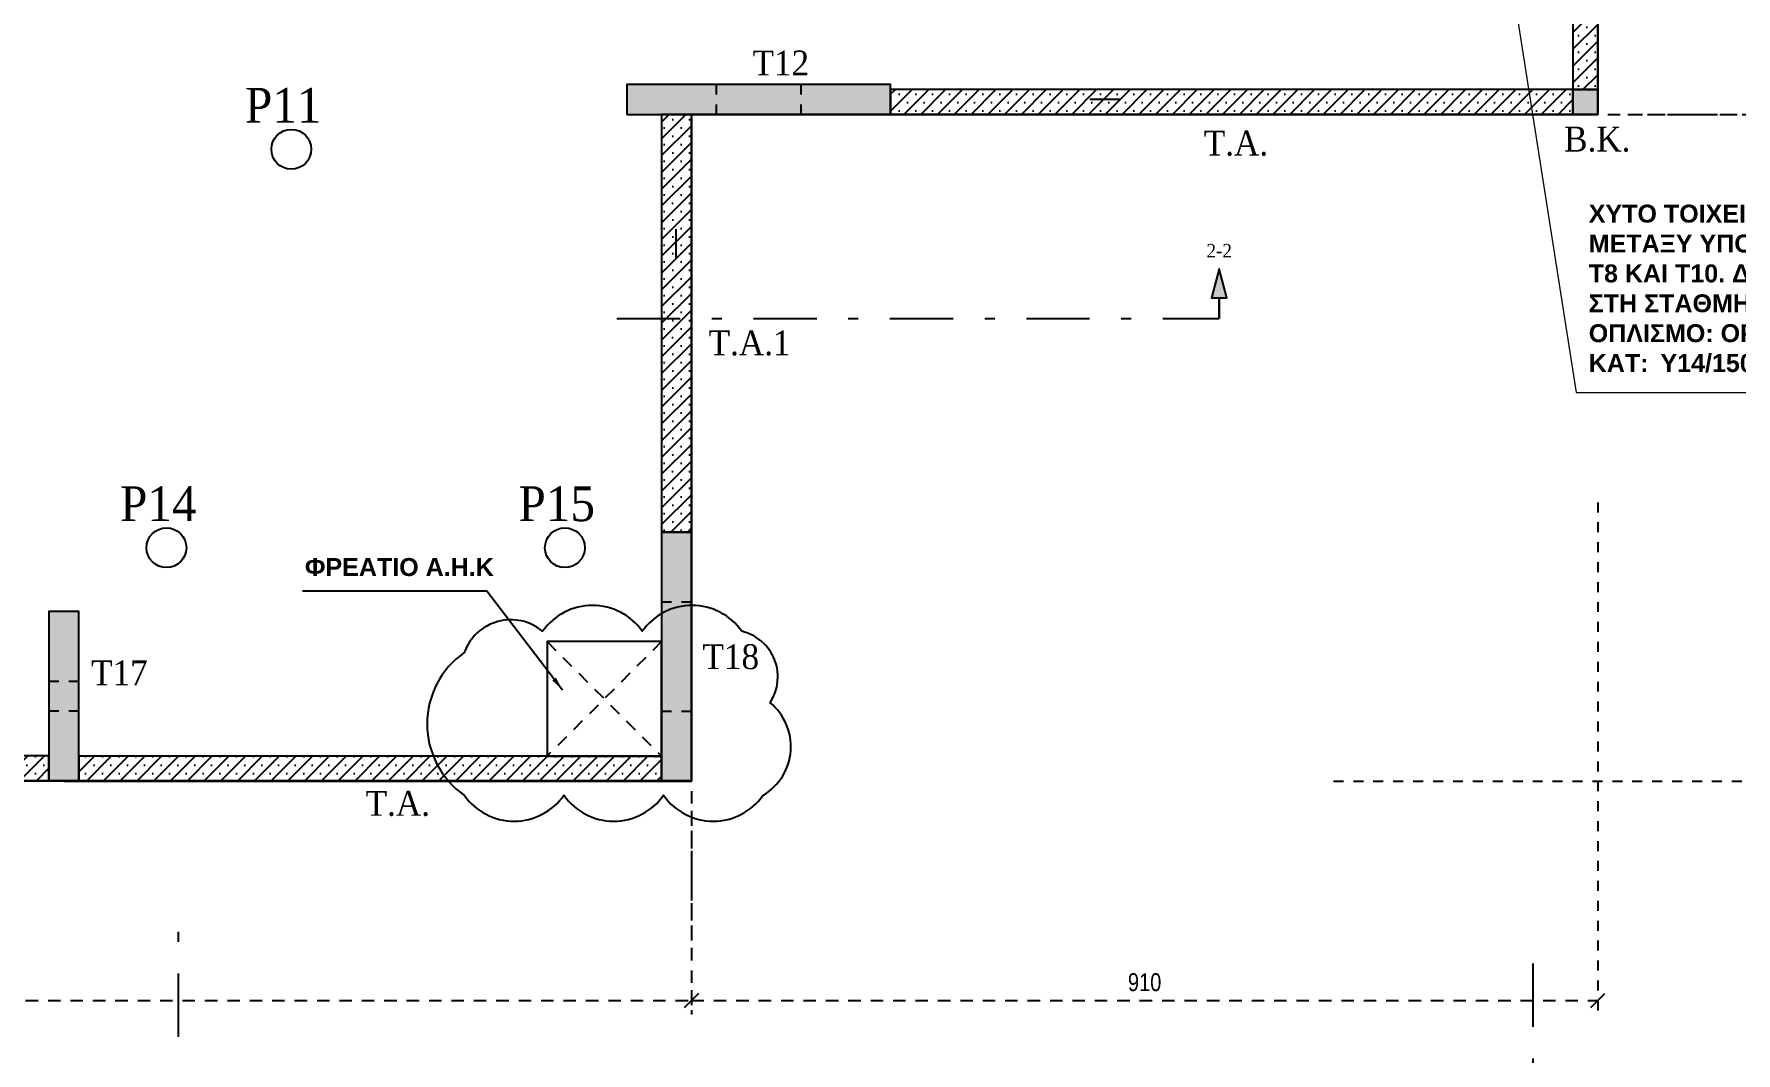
# Model space of a CAD drawing. Header units: millimetres. Extents: x -2171 to 1563, y -1758 to -1505.
# Drawn here: x -1710.61 to -1693.52, y -1616.56 to -1606.33 of the extents above; entities that cross this region are included whole.
import ezdxf
from ezdxf.enums import TextEntityAlignment as Align

# ---------------------------------------------------------------- set-up
doc = ezdxf.new("R2010")
doc.units = ezdxf.units.MM
doc.header["$PDMODE"] = 32
for name, pattern in [('DASHDOT', [25.4, 12.7, -6.35, 0, -6.35]), ('DASHED2', [0.375, 0.25, -0.125]), ('DOT', [0.025, 0, -0.025]), ('HIDDEN', [0.375, 0.25, -0.125]), ('HIDDEN2', [0.1875, 0.125, -0.0625])]:
    doc.linetypes.add(name, pattern=pattern)
doc.layers.get('Defpoints').update_dxf_attribs({"color": 6})
for name, color, linetype in [('-S_TEXT', 3, 'Continuous'), ('athinas comments', 10, 'Continuous'), ('Col_Det_Fill', 7, 'Continuous'), ('COLUMNS', 3, 'Continuous'), ('Fill_Col', 7, 'Continuous'), ('Geo_Beam', 7, 'Continuous'), ('Geo_Col', 7, 'Continuous'), ('Geo_Col_-1', 7, 'Continuous'), ('Geo_Lines', 7, 'Continuous'), ('Sect_Line_Symbol', 7, 'Continuous'), ('Text_Col_-1', 7, 'Continuous')]:
    doc.layers.add(name, color=color, linetype=linetype)
doc.layers.add('A-ANNO-DIMS', color=1, linetype='Continuous', lineweight=9)
doc.styles.add('1-100', font='arial.ttf', dxfattribs={"width": 0.8})
doc.styles.add('ag', font='arial.ttf', dxfattribs={"height": 0.25})
doc.styles.add('S1TmsNwRmn11_b_934_161', font='times.ttf', dxfattribs={"width": 0.933629, "height": 0.001087})
doc.styles.add('S1TmsNwRmn1359_b_934_161', font='times.ttf', dxfattribs={"width": 0.933629, "height": 0.135937})
doc.styles.get("Standard").update_dxf_attribs({"font": 'tahoma.ttf'})
doc.dimstyles.new('CHRISTOFOROS', dxfattribs={"dimscale": 0.2, "dimtxt": 0.25, "dimasz": 0.6, "dimexe": 0, "dimexo": 0, "dimgap": 0, "dimtad": 0, "dimdec": 0, "dimlfac": 100, "dimzin": 0, "dimdsep": 46, "dimtxsty": 'ag', "dimblk": 'ARCHTICK', "dimcen": 0, "dimclrd": 256, "dimclre": 256, "dimclrt": 1, "dimaunit": 1, "dimadec": 0, "dimazin": 0, "dimtfac": 1, "dimtdec": 0, "dimtofl": 0, "dimtmove": 0, "dimatfit": 3, "dimfxl": 1, "dimtolj": 1, "dimtzin": 0, "dimlwd": -1, "dimlwe": -1, "dimarcsym": 0})
doc.dimstyles.new('Copy of 1-100', dxfattribs={"dimtxt": 0.18, "dimasz": 0.14, "dimexe": 0.14, "dimexo": 0.1, "dimgap": 0.09, "dimtad": 1, "dimdec": 0, "dimlfac": 100, "dimrnd": 5, "dimzin": 5, "dimdsep": 46, "dimtxsty": '1-100', "dimblk": 'OBLIQUE', "dimcen": 0.09, "dimclrd": 1, "dimclre": 1, "dimclrt": 2, "dimadec": 0, "dimazin": 0, "dimtfac": 1, "dimtdec": 0, "dimtix": 1, "dimtmove": 2, "dimatfit": 3, "dimfxl": 5, "dimfxlon": 1, "dimtolj": 1, "dimtzin": 5, "dimarcsym": 0})
pattern_1 = [(45, (-88.00182, 0), (-0.084189901, 0.084189901), []), (45, (-87.91763, 0), (-0.084189901, 0.084189901), [0, -0.1190625])]

# ---------------------------------------------------------------- blocks, each defined once
blk = doc.blocks.new('_Oblique')
at = {"color": 0, "linetype": 'ByBlock', "lineweight": -2}
blk.add_line((-0.5, -0.5), (0.5, 0.5), dxfattribs=at)
blk = doc.blocks.new('*D1581')
at = {"layer": 'A-ANNO-DIMS', "color": 1, "linetype": 'HIDDEN', "lineweight": -2, "ltscale": 0.5, "transparency": 16777216}
blk.add_line((-1723.924, -1601.239), (-1723.924, -1596.099), dxfattribs=at)
at = {"layer": 'A-ANNO-DIMS', "color": 1, "linetype": 'HIDDEN2', "lineweight": -2, "ltscale": 0.5, "transparency": 16777216}
blk.add_line((-1707.813, -1596.886), (-1707.813, -1596.099), dxfattribs=at)
at = {"layer": 'A-ANNO-DIMS', "color": 1, "linetype": 'DASHED2', "lineweight": -2, "ltscale": 0.5, "transparency": 16777216}
blk.add_line((-1723.924, -1596.239), (-1707.813, -1596.239), dxfattribs=at)
at = {"layer": 'Defpoints', "color": 0, "ltscale": 0.5, "transparency": 16777216}
for p in [(-1707.813, -1596.239), (-1707.813, -1596.986), (-1723.924, -1607.336)]:
    blk.add_point(p, dxfattribs=at)
at = {"layer": 'A-ANNO-DIMS', "color": 1, "lineweight": -2, "ltscale": 0.5, "transparency": 16777216, "xscale": 0.14, "yscale": 0.14, "zscale": 0.14, "rotation": 180}
blk.add_blockref('_Oblique', (-1723.924, -1596.239), dxfattribs=at)
at = {"layer": 'A-ANNO-DIMS', "color": 1, "lineweight": -2, "ltscale": 0.5, "transparency": 16777216, "xscale": 0.14, "yscale": 0.14, "zscale": 0.14}
blk.add_blockref('_Oblique', (-1707.813, -1596.239), dxfattribs=at)
at = {"layer": 'A-ANNO-DIMS', "color": 2, "ltscale": 0.5, "transparency": 16777216, "insert": (-1715.868, -1596.058), "char_height": 0.18, "attachment_point": 5, "style": '1-100'}
blk.add_mtext('\\A1;1610', dxfattribs=at)
blk = doc.blocks.new('*D1587')
at = {"layer": 'A-ANNO-DIMS', "color": 1, "linetype": 'HIDDEN', "lineweight": -2, "ltscale": 0.5, "transparency": 16777216}
blk.add_line((-1719.691, -1613.926), (-1719.691, -1616.171), dxfattribs=at)
at = {"layer": 'A-ANNO-DIMS', "color": 1, "linetype": 'HIDDEN2', "lineweight": -2, "ltscale": 0.5, "transparency": 16777216}
blk.add_line((-1704.007, -1613.929), (-1704.007, -1616.171), dxfattribs=at)
at = {"layer": 'A-ANNO-DIMS', "color": 1, "linetype": 'DASHED2', "lineweight": -2, "ltscale": 0.5, "transparency": 16777216}
blk.add_line((-1719.691, -1616.031), (-1704.007, -1616.031), dxfattribs=at)
at = {"layer": 'Defpoints', "color": 0, "ltscale": 0.5, "transparency": 16777216}
for p in [(-1719.691, -1613.826), (-1704.007, -1613.829), (-1704.007, -1616.031)]:
    blk.add_point(p, dxfattribs=at)
at = {"layer": 'A-ANNO-DIMS', "color": 1, "lineweight": -2, "ltscale": 0.5, "transparency": 16777216, "xscale": 0.14, "yscale": 0.14, "zscale": 0.14, "rotation": 180}
blk.add_blockref('_Oblique', (-1719.691, -1616.031), dxfattribs=at)
at = {"layer": 'A-ANNO-DIMS', "color": 1, "lineweight": -2, "ltscale": 0.5, "transparency": 16777216, "xscale": 0.14, "yscale": 0.14, "zscale": 0.14}
blk.add_blockref('_Oblique', (-1704.007, -1616.031), dxfattribs=at)
at = {"layer": 'A-ANNO-DIMS', "color": 2, "ltscale": 0.5, "transparency": 16777216, "insert": (-1711.849, -1615.849), "char_height": 0.18, "attachment_point": 5, "style": '1-100'}
blk.add_mtext('\\A1;1570', dxfattribs=at)
blk = doc.blocks.new('*D1588')
at = {"layer": 'A-ANNO-DIMS', "color": 1, "linetype": 'HIDDEN2', "lineweight": -2, "ltscale": 0.5, "transparency": 16777216}
blk.add_line((-1694.907, -1611.031), (-1694.907, -1616.171), dxfattribs=at)
at = {"layer": 'A-ANNO-DIMS', "color": 1, "linetype": 'HIDDEN', "lineweight": -2, "ltscale": 0.5, "transparency": 16777216}
blk.add_line((-1704.007, -1613.929), (-1704.007, -1616.171), dxfattribs=at)
at = {"layer": 'A-ANNO-DIMS', "color": 1, "linetype": 'DASHED2', "lineweight": -2, "ltscale": 0.5, "transparency": 16777216}
blk.add_line((-1704.007, -1616.031), (-1694.907, -1616.031), dxfattribs=at)
at = {"layer": 'Defpoints', "color": 0, "ltscale": 0.5, "transparency": 16777216}
for p in [(-1694.907, -1607.136), (-1704.007, -1613.829), (-1694.907, -1616.031)]:
    blk.add_point(p, dxfattribs=at)
at = {"layer": 'A-ANNO-DIMS', "color": 1, "lineweight": -2, "ltscale": 0.5, "transparency": 16777216, "xscale": 0.14, "yscale": 0.14, "zscale": 0.14, "rotation": 180}
blk.add_blockref('_Oblique', (-1704.007, -1616.031), dxfattribs=at)
at = {"layer": 'A-ANNO-DIMS', "color": 1, "lineweight": -2, "ltscale": 0.5, "transparency": 16777216, "xscale": 0.14, "yscale": 0.14, "zscale": 0.14}
blk.add_blockref('_Oblique', (-1694.907, -1616.031), dxfattribs=at)
at = {"layer": 'A-ANNO-DIMS', "color": 2, "ltscale": 0.5, "transparency": 16777216, "insert": (-1699.457, -1615.849), "char_height": 0.18, "attachment_point": 5, "style": '1-100'}
blk.add_mtext('\\A1;910', dxfattribs=at)
blk = doc.blocks.new('*D1572')
at = {"layer": 'A-ANNO-DIMS', "color": 1, "linetype": 'HIDDEN', "lineweight": -2, "ltscale": 0.5, "transparency": 16777216}
blk.add_line((-1694.807, -1602.036), (-1692.421, -1602.036), dxfattribs=at)
at = {"layer": 'A-ANNO-DIMS', "color": 1, "linetype": 'DASHED2', "lineweight": -2, "ltscale": 0.5, "transparency": 16777216}
blk.add_line((-1692.561, -1602.036), (-1692.561, -1607.136), dxfattribs=at)
at = {"layer": 'A-ANNO-DIMS', "color": 1, "linetype": 'HIDDEN2', "lineweight": -2, "ltscale": 0.5, "transparency": 16777216}
blk.add_line((-1694.807, -1607.136), (-1692.421, -1607.136), dxfattribs=at)
at = {"layer": 'Defpoints', "color": 0, "ltscale": 0.5, "transparency": 16777216}
for p in [(-1694.907, -1602.036), (-1694.907, -1607.136), (-1692.561, -1607.136)]:
    blk.add_point(p, dxfattribs=at)
at = {"layer": 'A-ANNO-DIMS', "color": 1, "lineweight": -2, "ltscale": 0.5, "transparency": 16777216, "xscale": 0.14, "yscale": 0.14, "zscale": 0.14}
for p, rotation in [((-1692.561, -1602.036), 90), ((-1692.561, -1607.136), 270)]:
    blk.add_blockref('_Oblique', p, dxfattribs=dict(at, rotation=rotation))
at = {"layer": 'A-ANNO-DIMS', "color": 2, "ltscale": 0.5, "transparency": 16777216, "insert": (-1692.743, -1604.586), "char_height": 0.18, "attachment_point": 5, "rotation": 90, "style": '1-100'}
blk.add_mtext('\\A1;510', dxfattribs=at)
blk = doc.blocks.new('*D1573')
at = {"layer": 'A-ANNO-DIMS', "color": 1, "linetype": 'HIDDEN', "lineweight": -2, "ltscale": 0.5, "transparency": 16777216}
blk.add_line((-1694.807, -1607.136), (-1692.421, -1607.136), dxfattribs=at)
at = {"layer": 'A-ANNO-DIMS', "color": 1, "linetype": 'DASHED2', "lineweight": -2, "ltscale": 0.5, "transparency": 16777216}
blk.add_line((-1692.561, -1607.136), (-1692.561, -1613.829), dxfattribs=at)
at = {"layer": 'A-ANNO-DIMS', "color": 1, "linetype": 'HIDDEN2', "lineweight": -2, "ltscale": 0.5, "transparency": 16777216}
blk.add_line((-1697.561, -1613.829), (-1692.421, -1613.829), dxfattribs=at)
at = {"layer": 'Defpoints', "color": 0, "ltscale": 0.5, "transparency": 16777216}
for p in [(-1694.907, -1607.136), (-1704.007, -1613.829), (-1692.561, -1613.829)]:
    blk.add_point(p, dxfattribs=at)
at = {"layer": 'A-ANNO-DIMS', "color": 1, "lineweight": -2, "ltscale": 0.5, "transparency": 16777216, "xscale": 0.14, "yscale": 0.14, "zscale": 0.14}
for p, rotation in [((-1692.561, -1607.136), 90), ((-1692.561, -1613.829), 270)]:
    blk.add_blockref('_Oblique', p, dxfattribs=dict(at, rotation=rotation))
at = {"layer": 'A-ANNO-DIMS', "color": 2, "ltscale": 0.5, "transparency": 16777216, "insert": (-1692.743, -1610.482), "char_height": 0.18, "attachment_point": 5, "rotation": 90, "style": '1-100'}
blk.add_mtext('\\A1;670', dxfattribs=at)
blk = doc.blocks.new('_ArchTick')
at = {"color": 0, "linetype": 'ByBlock', "const_width": 0.15}
blk.add_lwpolyline([(-0.5, -0.5), (0.5, 0.5)], dxfattribs=at)
blk = doc.blocks.new('zw$9B12')
at = {"layer": 'COLUMNS'}
for centre in [(-2.767, -2.4), (-4.02, -6.4), (-0.02, -6.4)]:
    blk.add_circle(centre, 0.2, dxfattribs=at)
at = {"layer": 'Text_Col_-1', "color": 200, "style": 'S1TmsNwRmn11_b_934_161', "width": 0.933629}
for s, p in [('P11', (-3.232, -2.133)), ('P14', (-4.486, -6.133)), ('P15', (-0.486, -6.133))]:
    blk.add_text(s, height=0.35, dxfattribs=at).set_placement(p)

msp = doc.modelspace()

# ---------------------------------------------------------------- hatches: boundary and pattern name
at = {"layer": 'Fill_Col'}
for points in [[(-1704.6569, -1607.1359), (-1702.0069, -1607.1359), (-1702.0069, -1606.8359), (-1704.6569, -1606.8359)], [(-1694.907, -1607.1359), (-1694.907, -1606.8859), (-1695.157, -1606.8859), (-1695.157, -1607.1359)], [(-1704.0068, -1613.8288), (-1704.0068, -1611.3288), (-1704.3068, -1611.3288), (-1704.3068, -1613.8288)], [(-1710.1569, -1613.826), (-1710.1569, -1612.126), (-1710.4569, -1612.126), (-1710.4569, -1613.826)]]:
    msp.add_hatch(color=253, dxfattribs=at).paths.add_polyline_path(points)
at = {"layer": 'Geo_Col_-1', "ltscale": 0.5, "transparency": 33554572}
h = msp.add_hatch(dxfattribs=at)
h.set_pattern_fill('SACNCR', scale=0.05)
h.set_pattern_definition(pattern_1)
h.paths.add_polyline_path([(-1694.907, -1606.8859), (-1694.907, -1605.3359), (-1695.157, -1605.3359), (-1695.157, -1606.8859)])
h = msp.add_hatch(dxfattribs=at)
h.set_pattern_fill('SACNCR', scale=0.05)
h.set_pattern_definition(pattern_1)
h.paths.add_polyline_path([(-1695.157, -1606.8859), (-1702.0069, -1606.8859), (-1702.0069, -1607.1359), (-1695.157, -1607.1359)])
h = msp.add_hatch(dxfattribs=at)
h.set_pattern_fill('SACNCR', scale=0.05)
h.set_pattern_definition(pattern_1)
h.paths.add_polyline_path([(-1704.0068, -1611.3288), (-1704.0068, -1607.1359), (-1704.3068, -1607.1359), (-1704.3068, -1611.3288)])
h = msp.add_hatch(dxfattribs=at)
h.set_pattern_fill('SACNCR', scale=0.05)
h.set_pattern_definition(pattern_1)
h.paths.add_polyline_path([(-1714.5569, -1613.8154), (-1714.5569, -1613.826), (-1710.4569, -1613.826), (-1710.4569, -1613.576), (-1714.4069, -1613.576), (-1714.4069, -1613.8154)])
h = msp.add_hatch(dxfattribs=at)
h.set_pattern_fill('SACNCR', scale=0.05)
h.set_pattern_definition(pattern_1)
h.paths.add_polyline_path([(-1710.3069, -1613.826), (-1710.3069, -1613.8288), (-1704.3068, -1613.8288), (-1704.3068, -1613.5788), (-1710.1569, -1613.5788), (-1710.1569, -1613.826)])
at = {"layer": 'Sect_Line_Symbol'}
msp.add_hatch(color=2, dxfattribs=at).paths.add_polyline_path([(-1698.7081, -1609.1859), (-1698.7081, -1608.9757), (-1698.6304, -1608.9757), (-1698.7081, -1608.6859), (-1698.7857, -1608.9757), (-1698.7081, -1608.9757)])

# ---------------------------------------------------------------- linework, layer by layer
at = {"color": 2, "linetype": 'HIDDEN', "ltscale": 0.5}
for p, q in [((-1705.4568, -1612.4288), (-1704.3068, -1613.5788)), ((-1704.3068, -1612.4288), (-1705.4568, -1613.5788))]:
    msp.add_line(p, q, dxfattribs=at)
at = {"layer": 'athinas comments'}
msp.add_lwpolyline([(-1706.2874, -1613.9711, 0.5205671), (-1705.2874, -1613.9711, 0.5205671), (-1704.2874, -1613.9711, 0.5205671), (-1703.2874, -1613.9711, 0.5205671), (-1703.2169, -1613.0416, 0.5205671), (-1703.5005, -1612.3251, 0.5205671), (-1704.5005, -1612.3251, 0.5205671), (-1705.5005, -1612.3251, 0.5205671), (-1706.2874, -1612.5382, 0.5205671)], format="xyb", close=True, dxfattribs=at)
at = {"layer": 'Col_Det_Fill', "color": 252, "ltscale": 0.5}
msp.add_lwpolyline([(-1723.9238, -1596.9854), (-1707.8128, -1596.9859), (-1707.8132, -1605.0858), (-1705.2572, -1605.0859), (-1705.2572, -1602.0359), (-1694.9072, -1602.0359), (-1694.9072, -1607.1359), (-1704.0069, -1607.1361), (-1704.0068, -1613.8288), (-1719.6909, -1613.8258), (-1719.691, -1610.6858), (-1725.604, -1610.6855), (-1725.6039, -1607.3359), (-1723.9238, -1607.3357)], close=True, dxfattribs=at)
at = {"layer": 'Geo_Beam', "color": 214}
for points in [[(-1699.7068, -1606.9859), (-1700.0068, -1606.9859)], [(-1704.1646, -1608.286), (-1704.1646, -1608.586)]]:
    msp.add_lwpolyline(points, dxfattribs=at)
at = {"layer": 'Geo_Col', "color": 94}
for points in [[(-1694.907, -1606.8859), (-1694.907, -1605.3359), (-1695.157, -1605.3359), (-1695.157, -1606.8859)], [(-1704.6569, -1607.1359), (-1702.0069, -1607.1359), (-1702.0069, -1606.8359), (-1704.6569, -1606.8359)], [(-1695.157, -1606.8859), (-1702.0069, -1606.8859), (-1702.0069, -1607.1359), (-1695.157, -1607.1359)], [(-1694.907, -1607.1359), (-1694.907, -1606.8859), (-1695.157, -1606.8859), (-1695.157, -1607.1359)], [(-1704.0068, -1611.3288), (-1704.0068, -1607.1359), (-1704.3068, -1607.1359), (-1704.3068, -1611.3288)], [(-1704.0068, -1613.8288), (-1704.0068, -1611.3288), (-1704.3068, -1611.3288), (-1704.3068, -1613.8288)], [(-1710.1569, -1613.826), (-1710.1569, -1612.126), (-1710.4569, -1612.126), (-1710.4569, -1613.826)], [(-1714.5569, -1613.8154), (-1714.5569, -1613.826), (-1710.4569, -1613.826), (-1710.4569, -1613.576), (-1714.4069, -1613.576), (-1714.4069, -1613.8154)], [(-1710.3069, -1613.826), (-1710.3069, -1613.8288), (-1704.3068, -1613.8288), (-1704.3068, -1613.5788), (-1710.1569, -1613.5788), (-1710.1569, -1613.826)]]:
    msp.add_lwpolyline(points, close=True, dxfattribs=at)
at = {"layer": 'Geo_Col', "color": 94, "linetype": 'DOT'}
for points in [[(-1704.6569, -1607.1359), (-1703.7569, -1607.1359), (-1703.7569, -1606.8359), (-1704.6569, -1606.8359)], [(-1702.0069, -1606.8359), (-1702.9069, -1606.8359), (-1702.9069, -1607.1359), (-1702.0069, -1607.1359)], [(-1704.3068, -1611.3288), (-1704.3068, -1612.0288), (-1704.0068, -1612.0288), (-1704.0068, -1611.3288)], [(-1710.4569, -1612.126), (-1710.4569, -1612.826), (-1710.1569, -1612.826), (-1710.1569, -1612.126)], [(-1710.1569, -1613.826), (-1710.1569, -1613.126), (-1710.4569, -1613.126), (-1710.4569, -1613.826)], [(-1704.0068, -1613.8288), (-1704.0068, -1613.1288), (-1704.3068, -1613.1288), (-1704.3068, -1613.8288)]]:
    msp.add_lwpolyline(points, close=True, dxfattribs=at)
at = {"layer": 'Geo_Lines', "color": 94}
msp.add_lwpolyline([(-1723.9237, -1596.9854), (-1707.813, -1596.9858), (-1707.8132, -1605.0859), (-1705.2572, -1605.0859), (-1705.2572, -1602.0359), (-1694.9072, -1602.0359), (-1694.9072, -1607.1359), (-1704.0069, -1607.1359), (-1704.0068, -1613.8261), (-1719.6911, -1613.8264), (-1719.691, -1610.6858), (-1725.604, -1610.6859), (-1725.6039, -1607.3359), (-1723.9241, -1607.3358), (-1723.9238, -1596.9856)], dxfattribs=at)
at = {"layer": 'Geo_Lines', "color": 94, "ltscale": 0.5}
msp.add_lwpolyline([(-1704.3068, -1613.5788), (-1704.3068, -1612.4288), (-1705.4568, -1612.4288), (-1705.4568, -1613.5788)], close=True, dxfattribs=at)
at = {"layer": 'Sect_Line_Symbol', "color": 2}
msp.add_lwpolyline([(-1698.7081, -1609.1859), (-1698.7081, -1608.9757), (-1698.6304, -1608.9757), (-1698.7081, -1608.6859), (-1698.7857, -1608.9757), (-1698.7081, -1608.9757)], close=True, dxfattribs=at)
at = {"layer": 'Sect_Line_Symbol', "color": 2, "linetype": 'DASHDOT', "ltscale": 0.05}
for points in [[(-1704.7544, -1609.1859), (-1698.7081, -1609.1859)], [(-1709.1568, -1619.1359), (-1709.1568, -1615.1055)], [(-1695.5568, -1619.0359), (-1695.5568, -1615.4132)]]:
    msp.add_lwpolyline(points, dxfattribs=at)

# ---------------------------------------------------------------- block references
at = {"layer": 'Col_Det_Fill', "color": 252, "ltscale": 0.5}
msp.add_blockref('zw$9B12', (-1705.2572, -1605.0859), dxfattribs=at)

# ---------------------------------------------------------------- texts
at = {"layer": '-S_TEXT', "char_height": 0.18, "attachment_point": 3}
for s, width, heights, insert in [('\\A1;\\pxql;{\\fArial|b1|i0|c161|p34;XYTO ΤΟΙΧΕΙΟ ΠΛΗΡΩΣΗΣ\\PΜΕΤΑΞΥ ΥΠΟΣΤΥΛΩΜΑΤΩΝ \\PT\\fArial|b1|i0|c0|p34;8\\fArial|b1|i0|c161|p34; ΚΑΙ T1\\fArial|b1|i0|c0|p34;0\\fArial|b1|i0|c161|p34;. ΔΙΑΜΟΡΦΩΝΕΤΑΙ\\PΣΤΗ ΣΤΑΘΜΗ ΘΕΜΕΛΙΩΣΗΣ ΜΕ\\PΟΠΛΙΣΜΟ: ΟΡΙΖ: Y10/200 \\PKAT:^IY14/150}', 7.610222, [3.3371], (-1687.3882, -1608.0416)), ('\\A1;\\pxql;{\\fArial|b1|i0|c161|p34;ΦΡΕΑΤΙΟ Α.Η.Κ}', 2.31456, [0.7763], (-1705.573, -1611.5897))]:
    msp.add_mtext_dynamic_manual_height_columns(s, width=width, gutter_width=1.2, heights=heights, dxfattribs=dict(at, insert=insert))
at = {"layer": 'Sect_Line_Symbol', "color": 2, "style": 'S1TmsNwRmn1359_b_934_161', "width": 0.933629}
msp.add_text('2-2', height=0.13594, dxfattribs=at).set_placement((-1698.7081, -1608.4359), align=Align.TOP_CENTER)
at = {"layer": 'Text_Col_-1', "color": 200, "style": 'S1TmsNwRmn11_b_934_161', "width": 0.933629}
for s, p in [('T12', (-1703.3931, -1606.7444)), ('T.A.', (-1698.8627, -1607.5488)), ('B.K.', (-1695.2459, -1607.5083)), ('T.A.1', (-1703.8341, -1609.5542)), ('T18', (-1703.8958, -1612.7047)), ('T17', (-1710.0333, -1612.8671)), ('T.A.', (-1707.2777, -1614.1777))]:
    msp.add_text(s, height=0.25, dxfattribs=at).set_placement(p)

# ---------------------------------------------------------------- dimensions: what is measured, and where the dimension line sits
at = {"layer": 'A-ANNO-DIMS', "ltscale": 0.5}
for base, p1, p2, picture, middle in [((-1707.813, -1596.2395), (-1723.9238, -1607.3357), (-1707.813, -1596.9858), '*D1581', (-1715.8684, -1596.0576)), ((-1694.907, -1616.0307), (-1704.0068, -1613.8288), (-1694.907, -1607.1359), '*D1588', (-1699.4569, -1615.8488)), ((-1704.0068, -1616.0307), (-1719.691, -1613.8258), (-1704.0068, -1613.8288), '*D1587', (-1711.8489, -1615.8488))]:
    dim = msp.add_linear_dim(base=base, p1=p1, p2=p2, dimstyle='Copy of 1-100', dxfattribs=at)
    dim.commit()
    dim.dimension.update_dxf_attribs({"geometry": picture, "text_midpoint": middle})
for base, p1, p2, picture, middle in [((-1692.5606, -1607.1359), (-1694.9072, -1602.0359), (-1694.907, -1607.1359), '*D1572', (-1692.7425, -1604.5859)), ((-1692.5606, -1613.8288), (-1694.907, -1607.1359), (-1704.0068, -1613.8288), '*D1573', (-1692.7425, -1610.4823))]:
    dim = msp.add_linear_dim(base=base, p1=p1, p2=p2, angle=90, dimstyle='Copy of 1-100', dxfattribs=at)
    dim.commit()
    dim.dimension.update_dxf_attribs({"geometry": picture, "text_midpoint": middle})

# ---------------------------------------------------------------- leaders
at = {"layer": 'A-ANNO-DIMS', "color": 1, "linetype": 'Continuous'}
msp.add_leader([(-1695.8655, -1605.2118), (-1695.1246, -1609.9281), (-1691.2476, -1609.9281)], dimstyle='CHRISTOFOROS', override={"dimclrd": 1, "dimldrblk": 'Dot', "dimfxl": 0.1, "dimfxlon": 1, "dimarcsym": 1}, dxfattribs=at)
at = {"layer": 'A-ANNO-DIMS', "color": 94, "ltscale": 0.5}
msp.add_leader([(-1705.301, -1612.9149), (-1706.0602, -1611.9207), (-1707.9109, -1611.9207)], dimstyle='Copy of 1-100', override={"dimgap": 0.09, "dimtad": 0}, dxfattribs=at)

doc.saveas('drawing.dxf')
